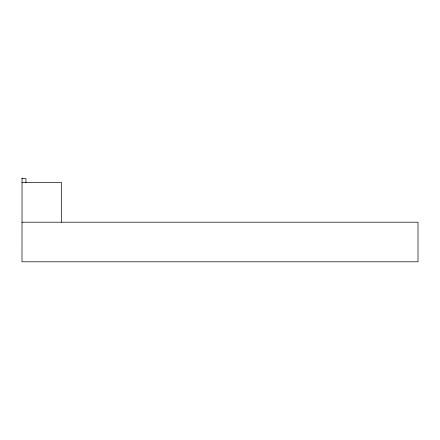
<?xml version="1.0" encoding="UTF-8"?>
<svg xmlns="http://www.w3.org/2000/svg" width="440" height="440" viewBox="0 0 440 440"><rect width="100%" height="100%" fill="white"/><g stroke="black" fill="none" stroke-linecap="round" stroke-linejoin="round"><path stroke-width="0.66" d="M22.039 178.206L22 261.8L418 261.8L418 222.2L22 222.2M22 178.244L22.396 178.244L22.396 178.64M22 178.64L25.96 178.64L25.96 182.6M22 182.6L61.6 182.6L61.6 222.2"/></g></svg>
